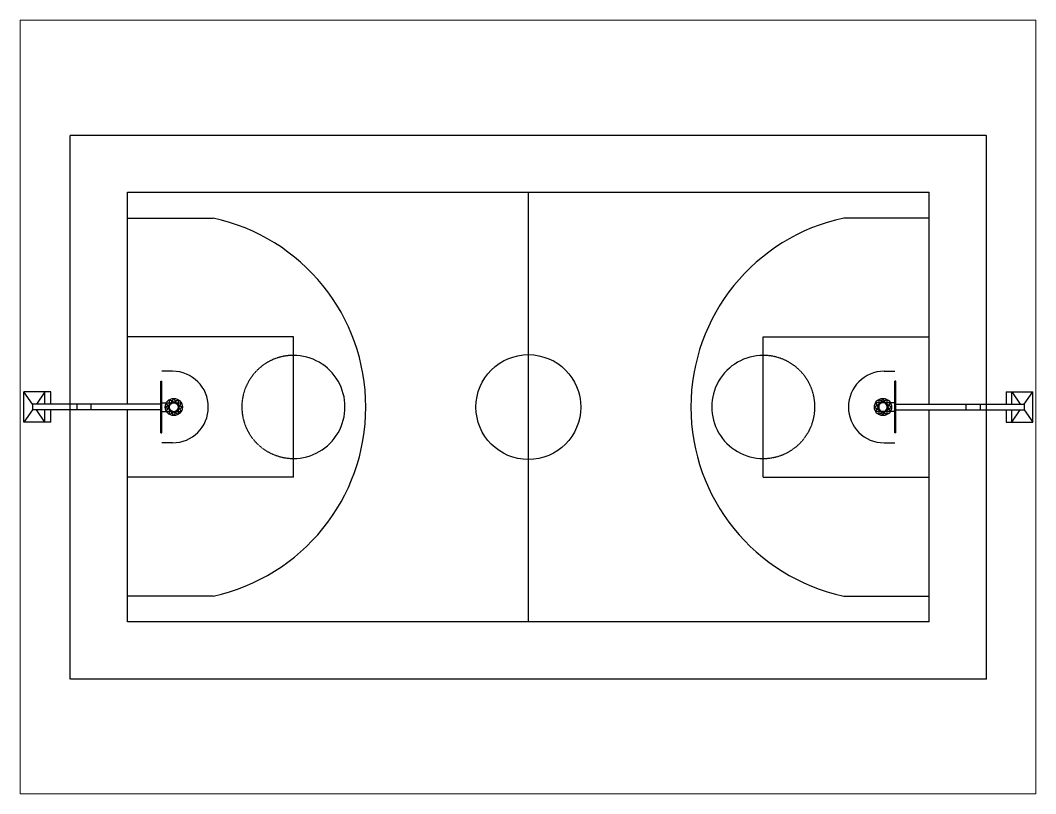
# Paper-space layout 'www.ceco.net' of a CAD drawing. Header units: metres. Extents: x 27 to 240, y 20 to 183.
# The model-space entities are those that its viewports show. They can reach past a viewport. Long polylines and large blocks are cut down to what shows.
import ezdxf

# ---------------------------------------------------------------- set-up
doc = ezdxf.new("R2010")
doc.units = ezdxf.units.M
doc.header["$LTSCALE"] = 2
doc.linetypes.add('ceco.net 1', pattern=[0.375, 0.25, -0.125])
doc.layers.add('ceco.net 458', color=7, linetype='Continuous')

msp = doc.modelspace()

# ---------------------------------------------------------------- linework, layer by layer
at = {"layer": 'ceco.net 458', "linetype": 'ceco.net 1'}
for p, q in [((0, 19), (32, 19)), ((0, 0), (0, 19)), ((32, 0), (32, 19)), ((32, 0), (0, 0))]:
    msp.add_line(p, q, dxfattribs=at)
at = {"layer": 'ceco.net 458', "linetype": 'ByBlock'}
for p, q in [((2, 17), (30, 17)), ((2, 9.6), (2, 17)), ((16, 2), (16, 17)), ((30, 9.6), (30, 17)), ((2, 16.1), (4.99, 16.1)), ((30, 16.1), (27.01, 16.1)), ((7.8, 7.05), (7.8, 11.95)), ((24.2, 7.05), (24.2, 11.95)), ((2, 2), (2, 9.4)), ((30, 2), (30, 9.4)), ((4.99, 2.9), (2, 2.9)), ((27.01, 2.9), (30, 2.9)), ((30, 2), (2, 2))]:
    msp.add_line(p, q, dxfattribs=at)
at = {"layer": 'ceco.net 458'}
for p, q in [((7.8, 11.95), (2, 11.95)), ((24.2, 11.95), (30, 11.95)), ((3.575, 10.75), (3.2, 10.75)), ((28.425, 10.75), (28.8, 10.75)), ((3.167, 8.6), (3.167, 10.4)), ((3.167, 10.4), (3.2, 10.4)), ((3.2, 8.6), (3.2, 10.4)), ((28.8, 8.6), (28.8, 10.4)), ((28.833, 10.4), (28.8, 10.4)), ((28.833, 8.6), (28.833, 10.4)), ((-1.615, 8.97), (-1.615, 10.03)), ((-0.68, 10.03), (-1.615, 10.03)), ((-1.317, 9.6), (-1.615, 10.03)), ((-0.88, 10.03), (-1.178, 9.6)), ((-0.88, 9.6), (-0.88, 10.03)), ((-0.685, 10.03), (-0.685, 9.6)), ((32.68, 10.03), (33.615, 10.03)), ((32.685, 10.03), (32.685, 9.6)), ((32.88, 9.6), (32.88, 10.03)), ((32.88, 10.03), (33.178, 9.6)), ((33.317, 9.6), (33.615, 10.03)), ((33.615, 8.97), (33.615, 10.03)), ((3.167, 9.6), (-1.317, 9.6)), ((-1.317, 9.6), (-1.317, 9.4)), ((0.23, 9.6), (0.23, 9.4)), ((0.725, 9.6), (0.725, 9.4)), ((3.2, 9.65), (3.878, 9.65)), ((3.318, 9.5), (3.768, 9.76)), ((3.358, 9.35), (3.618, 9.8)), ((3.618, 9.2), (3.358, 9.65)), ((3.468, 9.76), (3.918, 9.5)), ((3.468, 9.24), (3.468, 9.76)), ((3.618, 9.8), (3.878, 9.35)), ((3.878, 9.65), (3.618, 9.2)), ((3.768, 9.76), (3.768, 9.24)), ((28.532, 9.76), (28.082, 9.5)), ((28.382, 9.8), (28.122, 9.35)), ((28.122, 9.65), (28.382, 9.2)), ((28.8, 9.65), (28.122, 9.65)), ((28.232, 9.76), (28.232, 9.24)), ((28.682, 9.5), (28.232, 9.76)), ((28.642, 9.35), (28.382, 9.8)), ((28.382, 9.2), (28.642, 9.65)), ((28.532, 9.24), (28.532, 9.76)), ((28.833, 9.6), (33.317, 9.6)), ((31.275, 9.6), (31.275, 9.4)), ((31.77, 9.6), (31.77, 9.4)), ((33.317, 9.6), (33.317, 9.4)), ((-1.317, 9.4), (-1.615, 8.97)), ((3.167, 9.4), (-1.317, 9.4)), ((-0.88, 8.97), (-1.178, 9.4)), ((-0.88, 8.97), (-0.88, 9.4)), ((-0.685, 9.4), (-0.685, 8.97)), ((3.2, 9.35), (3.878, 9.35)), ((3.768, 9.24), (3.318, 9.5)), ((3.918, 9.5), (3.468, 9.24)), ((28.082, 9.5), (28.532, 9.24)), ((28.8, 9.35), (28.122, 9.35)), ((28.232, 9.24), (28.682, 9.5)), ((28.833, 9.4), (33.317, 9.4)), ((32.685, 9.4), (32.685, 8.97)), ((32.88, 8.97), (32.88, 9.4)), ((32.88, 8.97), (33.178, 9.4)), ((33.317, 9.4), (33.615, 8.97)), ((-0.68, 8.97), (-1.615, 8.97)), ((32.68, 8.97), (33.615, 8.97)), ((3.167, 8.6), (3.2, 8.6)), ((28.833, 8.6), (28.8, 8.6)), ((3.575, 8.25), (3.2, 8.25)), ((28.425, 8.25), (28.8, 8.25)), ((7.8, 7.05), (2, 7.05)), ((24.2, 7.05), (30, 7.05))]:
    msp.add_line(p, q, dxfattribs=at)
for centre, radius in [((16, 9.5), 1.83), ((3.618, 9.5), 0.3), ((28.382, 9.5), 0.3)]:
    msp.add_circle(centre, radius, dxfattribs=at)
for centre, radius, start, end in [((3.575, 9.5), 6.75, 282.1005, 77.8995), ((28.425, 9.5), 6.75, 102.1005, 257.8995), ((3.575, 9.5), 1.25, 270, 90), ((28.425, 9.5), 1.25, 90, 270)]:
    msp.add_arc(centre, radius, start, end, dxfattribs=at)
at = {"layer": 'ceco.net 458', "linetype": 'ceco.net 1'}
for centre, start, end in [((7.795, 9.504), 89.9745, 270.0255), ((24.205, 9.504), 269.9745, 90.0255)]:
    msp.add_arc(centre, 1.801, start, end, dxfattribs=at)
at = {"layer": 'ceco.net 458', "linetype": 'ByBlock'}
for centre, start, end in [((7.796, 9.504), 269.9745, 90.0255), ((24.204, 9.504), 89.9745, 270.0255)]:
    msp.add_arc(centre, 1.801, start, end, dxfattribs=at)

psp = doc.layouts.new('www.ceco.net')

# ---------------------------------------------------------------- viewports
at = {"layer": '0'}
psp.add_viewport(center=(133.35, 101.6), size=(213.36, 162.56), view_center_point=(15.987, 9.502), view_height=27.01311, dxfattribs=at)

doc.saveas('drawing.dxf')
